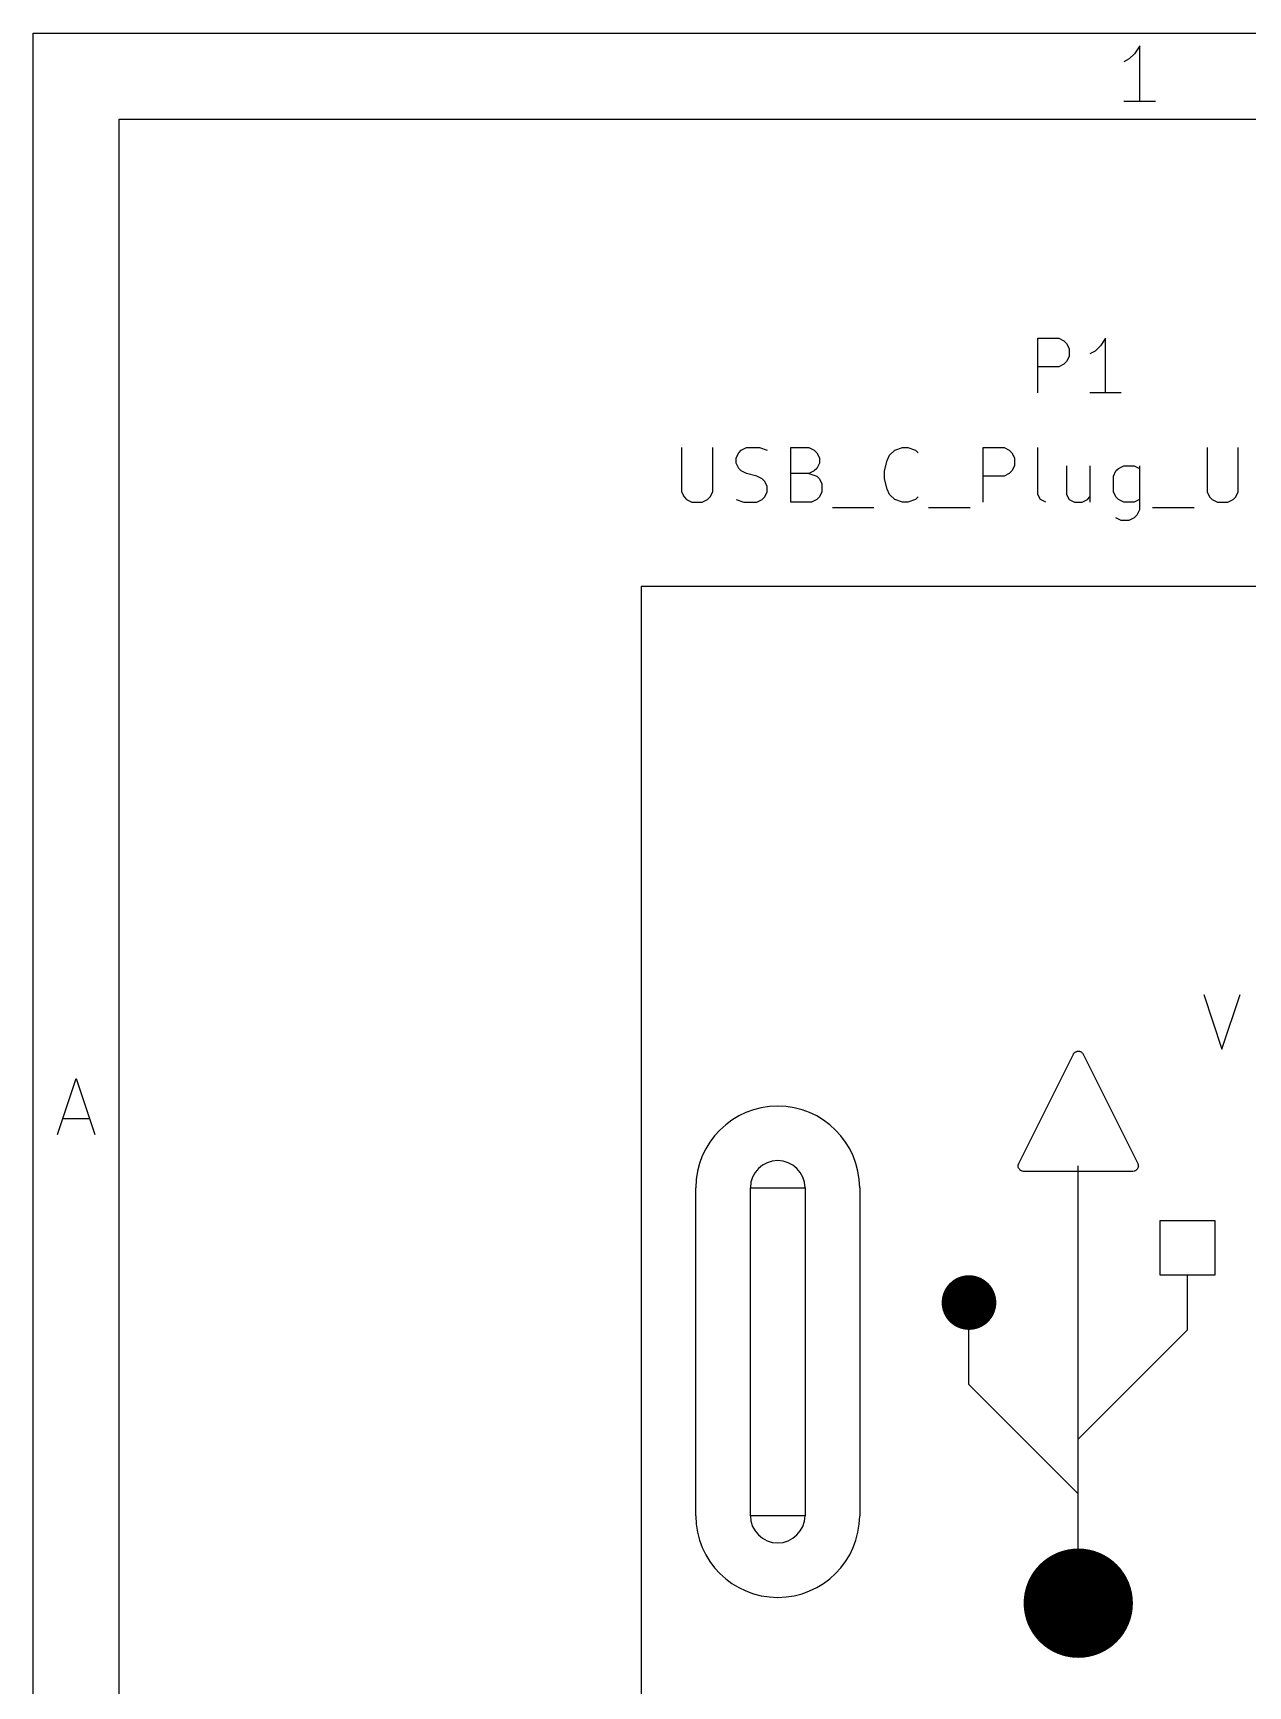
# Model space of a CAD drawing. Header units: inches. Extents: x 0.4 to 16.1, y -11.3 to -0.4.
# Drawn here: x 0.394 to 1.505, y -1.906 to -0.394 of the extents above; entities that cross this region are included whole.
import ezdxf

# ---------------------------------------------------------------- set-up
doc = ezdxf.new("R2010")
doc.units = ezdxf.units.IN
doc.header["$MEASUREMENT"] = 0
for name, color, linetype in [('GREENSIXTYFIVE', 129, 'CONTINUOUS'), ('RED', 14, 'CONTINUOUS'), ('WHITE', 250, 'CONTINUOUS')]:
    doc.layers.add(name, color=color, linetype=linetype)

msp = doc.modelspace()

# ---------------------------------------------------------------- linework, layer by layer
at = {"layer": 'GREENSIXTYFIVE', "linetype": 'CONTINUOUS'}
for p, q in [((1.3131, -0.7228), (1.3131, -0.6728)), ((1.3131, -0.6728), (1.3321, -0.6728)), ((1.3131, -0.7228), (1.3131, -0.6728)), ((1.3131, -0.6728), (1.3321, -0.6728)), ((1.3321, -0.6728), (1.3369, -0.6752)), ((1.3321, -0.6728), (1.3369, -0.6752)), ((1.3369, -0.6752), (1.3393, -0.6776)), ((1.3369, -0.6752), (1.3393, -0.6776)), ((1.3393, -0.6776), (1.3417, -0.6823)), ((1.3393, -0.6776), (1.3417, -0.6823)), ((1.3702, -0.6799), (1.3655, -0.6847)), ((1.3702, -0.6799), (1.3655, -0.6847)), ((1.375, -0.6728), (1.3702, -0.6799)), ((1.375, -0.6728), (1.3702, -0.6799)), ((1.375, -0.7228), (1.375, -0.6728)), ((1.375, -0.7228), (1.375, -0.6728)), ((1.3393, -0.6942), (1.3369, -0.6966)), ((1.3393, -0.6942), (1.3369, -0.6966)), ((1.3417, -0.6895), (1.3393, -0.6942)), ((1.3417, -0.6895), (1.3393, -0.6942)), ((1.3417, -0.6823), (1.3417, -0.6895)), ((1.3417, -0.6823), (1.3417, -0.6895)), ((1.3655, -0.6847), (1.3607, -0.6871)), ((1.3655, -0.6847), (1.3607, -0.6871)), ((1.3321, -0.699), (1.3131, -0.699)), ((1.3321, -0.699), (1.3131, -0.699)), ((1.3369, -0.6966), (1.3321, -0.699)), ((1.3369, -0.6966), (1.3321, -0.699)), ((1.3893, -0.7228), (1.3607, -0.7228)), ((1.3893, -0.7228), (1.3607, -0.7228)), ((0.9869, -0.7728), (0.9869, -0.8133)), ((0.9869, -0.7728), (0.9869, -0.8133)), ((1.0155, -0.8133), (1.0155, -0.7728)), ((1.0155, -0.8133), (1.0155, -0.7728)), ((1.0369, -0.7823), (1.0393, -0.7776)), ((1.0369, -0.7823), (1.0393, -0.7776)), ((1.0369, -0.7871), (1.0369, -0.7823)), ((1.0369, -0.7871), (1.0369, -0.7823)), ((1.0393, -0.7776), (1.0417, -0.7752)), ((1.0393, -0.7776), (1.0417, -0.7752)), ((1.0417, -0.7752), (1.0464, -0.7728)), ((1.0417, -0.7752), (1.0464, -0.7728)), ((1.0464, -0.7728), (1.0583, -0.7728)), ((1.0464, -0.7728), (1.0583, -0.7728)), ((1.0583, -0.7728), (1.0655, -0.7752)), ((1.0583, -0.7728), (1.0655, -0.7752)), ((1.0869, -0.8228), (1.0869, -0.7728)), ((1.0869, -0.7728), (1.1036, -0.7728)), ((1.0869, -0.8228), (1.0869, -0.7728)), ((1.0869, -0.7728), (1.1036, -0.7728)), ((1.1036, -0.7728), (1.1083, -0.7752)), ((1.1036, -0.7728), (1.1083, -0.7752)), ((1.1083, -0.7752), (1.1107, -0.7776)), ((1.1083, -0.7752), (1.1107, -0.7776)), ((1.1107, -0.7776), (1.1131, -0.7823)), ((1.1107, -0.7776), (1.1131, -0.7823)), ((1.1131, -0.7823), (1.1131, -0.7871)), ((1.1131, -0.7823), (1.1131, -0.7871)), ((1.1726, -0.7942), (1.175, -0.7847)), ((1.1726, -0.7942), (1.175, -0.7847)), ((1.175, -0.7847), (1.1774, -0.7799)), ((1.175, -0.7847), (1.1774, -0.7799)), ((1.1774, -0.7799), (1.1821, -0.7752)), ((1.1774, -0.7799), (1.1821, -0.7752)), ((1.1821, -0.7752), (1.1893, -0.7728)), ((1.1821, -0.7752), (1.1893, -0.7728)), ((1.1893, -0.7728), (1.194, -0.7728)), ((1.1893, -0.7728), (1.194, -0.7728)), ((1.194, -0.7728), (1.2012, -0.7752)), ((1.194, -0.7728), (1.2012, -0.7752)), ((1.2012, -0.7752), (1.2036, -0.7776)), ((1.2012, -0.7752), (1.2036, -0.7776)), ((1.2631, -0.8228), (1.2631, -0.7728)), ((1.2631, -0.7728), (1.2821, -0.7728)), ((1.2631, -0.8228), (1.2631, -0.7728)), ((1.2631, -0.7728), (1.2821, -0.7728)), ((1.2821, -0.7728), (1.2869, -0.7752)), ((1.2821, -0.7728), (1.2869, -0.7752)), ((1.2869, -0.7752), (1.2893, -0.7776)), ((1.2869, -0.7752), (1.2893, -0.7776)), ((1.2893, -0.7776), (1.2917, -0.7823)), ((1.2893, -0.7776), (1.2917, -0.7823)), ((1.2917, -0.7823), (1.2917, -0.7895)), ((1.2917, -0.7823), (1.2917, -0.7895)), ((1.3131, -0.8157), (1.3131, -0.7728)), ((1.3131, -0.8157), (1.3131, -0.7728)), ((1.4679, -0.7728), (1.4679, -0.8133)), ((1.4679, -0.7728), (1.4679, -0.8133)), ((1.4964, -0.8133), (1.4964, -0.7728)), ((1.4964, -0.8133), (1.4964, -0.7728)), ((1.0393, -0.7919), (1.0369, -0.7871)), ((1.0393, -0.7919), (1.0369, -0.7871)), ((1.0417, -0.7942), (1.0393, -0.7919)), ((1.0417, -0.7942), (1.0393, -0.7919)), ((1.0464, -0.7966), (1.0417, -0.7942)), ((1.0464, -0.7966), (1.0417, -0.7942)), ((1.056, -0.799), (1.0464, -0.7966)), ((1.056, -0.799), (1.0464, -0.7966)), ((1.0607, -0.8014), (1.056, -0.799)), ((1.0607, -0.8014), (1.056, -0.799)), ((1.1036, -0.7966), (1.0869, -0.7966)), ((1.1036, -0.7966), (1.0869, -0.7966)), ((1.1083, -0.7942), (1.1036, -0.7966)), ((1.1083, -0.7942), (1.1036, -0.7966)), ((1.1036, -0.7966), (1.1107, -0.799)), ((1.1036, -0.7966), (1.1107, -0.799)), ((1.1107, -0.7919), (1.1083, -0.7942)), ((1.1107, -0.7919), (1.1083, -0.7942)), ((1.1131, -0.7871), (1.1107, -0.7919)), ((1.1131, -0.7871), (1.1107, -0.7919)), ((1.1107, -0.799), (1.1131, -0.8014)), ((1.1107, -0.799), (1.1131, -0.8014)), ((1.1726, -0.8014), (1.1726, -0.7942)), ((1.1726, -0.8014), (1.1726, -0.7942)), ((1.2821, -0.799), (1.2631, -0.799)), ((1.2821, -0.799), (1.2631, -0.799)), ((1.2869, -0.7966), (1.2821, -0.799)), ((1.2869, -0.7966), (1.2821, -0.799)), ((1.2893, -0.7942), (1.2869, -0.7966)), ((1.2893, -0.7942), (1.2869, -0.7966)), ((1.2917, -0.7895), (1.2893, -0.7942)), ((1.2917, -0.7895), (1.2893, -0.7942)), ((1.3393, -0.7895), (1.3393, -0.8157)), ((1.3393, -0.7895), (1.3393, -0.8157)), ((1.3607, -0.7895), (1.3607, -0.8228)), ((1.3607, -0.7895), (1.3607, -0.8228)), ((1.3821, -0.799), (1.3845, -0.7942)), ((1.3821, -0.799), (1.3845, -0.7942)), ((1.3821, -0.8133), (1.3821, -0.799)), ((1.3821, -0.8133), (1.3821, -0.799)), ((1.3845, -0.7942), (1.3869, -0.7919)), ((1.3845, -0.7942), (1.3869, -0.7919)), ((1.3869, -0.7919), (1.3917, -0.7895)), ((1.3869, -0.7919), (1.3917, -0.7895)), ((1.3917, -0.7895), (1.4012, -0.7895)), ((1.3917, -0.7895), (1.4012, -0.7895)), ((1.4012, -0.7895), (1.4059, -0.7919)), ((1.4012, -0.7895), (1.4059, -0.7919)), ((1.4059, -0.7895), (1.4059, -0.8299)), ((1.4059, -0.7895), (1.4059, -0.8299)), ((0.9869, -0.8133), (0.9893, -0.818)), ((0.9869, -0.8133), (0.9893, -0.818)), ((1.0131, -0.818), (1.0155, -0.8133)), ((1.0131, -0.818), (1.0155, -0.8133)), ((1.0631, -0.8038), (1.0607, -0.8014)), ((1.0631, -0.8038), (1.0607, -0.8014)), ((1.0655, -0.8085), (1.0631, -0.8038)), ((1.0655, -0.8085), (1.0631, -0.8038)), ((1.0631, -0.818), (1.0655, -0.8133)), ((1.0631, -0.818), (1.0655, -0.8133)), ((1.0655, -0.8133), (1.0655, -0.8085)), ((1.0655, -0.8133), (1.0655, -0.8085)), ((1.1131, -0.8014), (1.1155, -0.8061)), ((1.1131, -0.8014), (1.1155, -0.8061)), ((1.1155, -0.8133), (1.1131, -0.818)), ((1.1155, -0.8133), (1.1131, -0.818)), ((1.1155, -0.8061), (1.1155, -0.8133)), ((1.1155, -0.8061), (1.1155, -0.8133)), ((1.175, -0.8109), (1.1726, -0.8014)), ((1.175, -0.8109), (1.1726, -0.8014)), ((1.1774, -0.8157), (1.175, -0.8109)), ((1.1774, -0.8157), (1.175, -0.8109)), ((1.1821, -0.8204), (1.1774, -0.8157)), ((1.1821, -0.8204), (1.1774, -0.8157)), ((1.3155, -0.8204), (1.3131, -0.8157)), ((1.3155, -0.8204), (1.3131, -0.8157)), ((1.3393, -0.8157), (1.3417, -0.8204)), ((1.3393, -0.8157), (1.3417, -0.8204)), ((1.3845, -0.818), (1.3821, -0.8133)), ((1.3845, -0.818), (1.3821, -0.8133)), ((1.4679, -0.8133), (1.4702, -0.818)), ((1.4679, -0.8133), (1.4702, -0.818)), ((1.494, -0.818), (1.4964, -0.8133)), ((1.494, -0.818), (1.4964, -0.8133)), ((0.9893, -0.818), (0.9917, -0.8204)), ((0.9893, -0.818), (0.9917, -0.8204)), ((0.9917, -0.8204), (0.9964, -0.8228)), ((0.9917, -0.8204), (0.9964, -0.8228)), ((0.9964, -0.8228), (1.006, -0.8228)), ((0.9964, -0.8228), (1.006, -0.8228)), ((1.006, -0.8228), (1.0107, -0.8204)), ((1.006, -0.8228), (1.0107, -0.8204)), ((1.0107, -0.8204), (1.0131, -0.818)), ((1.0107, -0.8204), (1.0131, -0.818)), ((1.0369, -0.8204), (1.0441, -0.8228)), ((1.0369, -0.8204), (1.0441, -0.8228)), ((1.0441, -0.8228), (1.056, -0.8228)), ((1.0441, -0.8228), (1.056, -0.8228)), ((1.056, -0.8228), (1.0607, -0.8204)), ((1.056, -0.8228), (1.0607, -0.8204)), ((1.0607, -0.8204), (1.0631, -0.818)), ((1.0607, -0.8204), (1.0631, -0.818)), ((1.106, -0.8228), (1.0869, -0.8228)), ((1.106, -0.8228), (1.0869, -0.8228)), ((1.1107, -0.8204), (1.106, -0.8228)), ((1.1107, -0.8204), (1.106, -0.8228)), ((1.1131, -0.818), (1.1107, -0.8204)), ((1.1131, -0.818), (1.1107, -0.8204)), ((1.125, -0.8276), (1.1631, -0.8276)), ((1.125, -0.8276), (1.1631, -0.8276)), ((1.1893, -0.8228), (1.1821, -0.8204)), ((1.1893, -0.8228), (1.1821, -0.8204)), ((1.194, -0.8228), (1.1893, -0.8228)), ((1.194, -0.8228), (1.1893, -0.8228)), ((1.2012, -0.8204), (1.194, -0.8228)), ((1.2012, -0.8204), (1.194, -0.8228)), ((1.2036, -0.818), (1.2012, -0.8204)), ((1.2036, -0.818), (1.2012, -0.8204)), ((1.2131, -0.8276), (1.2512, -0.8276)), ((1.2131, -0.8276), (1.2512, -0.8276)), ((1.3202, -0.8228), (1.3155, -0.8204)), ((1.3202, -0.8228), (1.3155, -0.8204)), ((1.3417, -0.8204), (1.3464, -0.8228)), ((1.3417, -0.8204), (1.3464, -0.8228)), ((1.3464, -0.8228), (1.3536, -0.8228)), ((1.3464, -0.8228), (1.3536, -0.8228)), ((1.3536, -0.8228), (1.3583, -0.8204)), ((1.3536, -0.8228), (1.3583, -0.8204)), ((1.3583, -0.8204), (1.3607, -0.818)), ((1.3583, -0.8204), (1.3607, -0.818)), ((1.3869, -0.8204), (1.3845, -0.818)), ((1.3869, -0.8204), (1.3845, -0.818)), ((1.3917, -0.8228), (1.3869, -0.8204)), ((1.3917, -0.8228), (1.3869, -0.8204)), ((1.4012, -0.8228), (1.3917, -0.8228)), ((1.4012, -0.8228), (1.3917, -0.8228)), ((1.4059, -0.8204), (1.4012, -0.8228)), ((1.4059, -0.8204), (1.4012, -0.8228)), ((1.4059, -0.8299), (1.4036, -0.8347)), ((1.4059, -0.8299), (1.4036, -0.8347)), ((1.4179, -0.8276), (1.4559, -0.8276)), ((1.4179, -0.8276), (1.4559, -0.8276)), ((1.4702, -0.818), (1.4726, -0.8204)), ((1.4702, -0.818), (1.4726, -0.8204)), ((1.4726, -0.8204), (1.4774, -0.8228)), ((1.4726, -0.8204), (1.4774, -0.8228)), ((1.4774, -0.8228), (1.4869, -0.8228)), ((1.4774, -0.8228), (1.4869, -0.8228)), ((1.4869, -0.8228), (1.4917, -0.8204)), ((1.4869, -0.8228), (1.4917, -0.8204)), ((1.4917, -0.8204), (1.494, -0.818)), ((1.4917, -0.8204), (1.494, -0.818)), ((1.3893, -0.8395), (1.3845, -0.8371)), ((1.3893, -0.8395), (1.3845, -0.8371)), ((1.3964, -0.8395), (1.3893, -0.8395)), ((1.3964, -0.8395), (1.3893, -0.8395)), ((1.4012, -0.8371), (1.3964, -0.8395)), ((1.4012, -0.8371), (1.3964, -0.8395)), ((1.4036, -0.8347), (1.4012, -0.8371)), ((1.4036, -0.8347), (1.4012, -0.8371)), ((1.4648, -1.2731), (1.4814, -1.3231)), ((1.4648, -1.2731), (1.4814, -1.3231)), ((1.4814, -1.3231), (1.4981, -1.2731)), ((1.4814, -1.3231), (1.4981, -1.2731))]:
    msp.add_line(p, q, dxfattribs=at)
at = {"layer": 'RED', "linetype": 'CONTINUOUS'}
for p, q in [((0.3937, -0.3937), (16.1413, -0.3937)), ((0.3937, -11.2993), (0.3937, -0.3937)), ((1.4062, -0.4053), (1.4013, -0.4126)), ((1.4062, -0.4564), (1.4062, -0.4053)), ((1.3965, -0.4174), (1.3916, -0.4199)), ((1.4013, -0.4126), (1.3965, -0.4174)), ((1.4208, -0.4564), (1.3916, -0.4564)), ((0.4724, -0.4724), (16.0626, -0.4724)), ((0.4724, -11.2206), (0.4724, -0.4724)), ((0.95, -0.9), (0.95, -2.3)), ((1.75, -0.9), (0.95, -0.9)), ((1.2955, -1.4278), (1.3455, -1.3278)), ((1.3455, -1.3278), (1.3456, -1.3276)), ((1.3456, -1.3276), (1.3457, -1.3275)), ((1.3457, -1.3274), (1.346, -1.3269)), ((1.3457, -1.3275), (1.3457, -1.3274)), ((1.346, -1.3269), (1.3465, -1.3265)), ((1.3465, -1.3265), (1.3469, -1.326)), ((1.3469, -1.326), (1.3473, -1.3259)), ((1.3473, -1.3259), (1.3475, -1.3257)), ((1.3475, -1.3257), (1.3481, -1.3255)), ((1.3481, -1.3255), (1.3487, -1.3252)), ((1.3487, -1.3252), (1.349, -1.3251)), ((1.349, -1.3251), (1.3494, -1.325)), ((1.3494, -1.325), (1.35, -1.3251)), ((1.35, -1.3251), (1.3506, -1.325)), ((1.3506, -1.325), (1.351, -1.3251)), ((1.351, -1.3251), (1.3513, -1.3252)), ((1.3513, -1.3252), (1.3519, -1.3254)), ((1.3519, -1.3254), (1.3525, -1.3257)), ((1.3525, -1.3257), (1.3528, -1.3259)), ((1.3528, -1.3259), (1.3531, -1.3261)), ((1.3531, -1.3261), (1.3535, -1.3265)), ((1.3535, -1.3265), (1.354, -1.3269)), ((1.354, -1.3269), (1.3543, -1.3274)), ((1.3543, -1.3274), (1.3543, -1.3275)), ((1.3543, -1.3275), (1.3544, -1.3276)), ((1.3544, -1.3276), (1.3545, -1.3278)), ((1.3545, -1.3278), (1.4045, -1.4278)), ((0.416, -1.4013), (0.4331, -1.3501)), ((0.4331, -1.3501), (0.4501, -1.4013)), ((0.4209, -1.3867), (0.4453, -1.3867)), ((1.295, -1.4306), (1.2951, -1.4298)), ((1.2951, -1.4308), (1.295, -1.4306)), ((1.2951, -1.429), (1.2952, -1.4289)), ((1.2951, -1.4298), (1.2951, -1.429)), ((1.2951, -1.431), (1.2951, -1.4308)), ((1.2954, -1.4317), (1.2951, -1.431)), ((1.2952, -1.4287), (1.2955, -1.4278)), ((1.2952, -1.4289), (1.2952, -1.4287)), ((1.2957, -1.4325), (1.2954, -1.4317)), ((1.2958, -1.4326), (1.2957, -1.4325)), ((1.2958, -1.4328), (1.2958, -1.4326)), ((1.2964, -1.4333), (1.2958, -1.4328)), ((1.2969, -1.434), (1.2964, -1.4333)), ((1.2971, -1.434), (1.2969, -1.434)), ((1.2972, -1.4342), (1.2971, -1.434)), ((1.298, -1.4345), (1.2972, -1.4342)), ((1.2987, -1.4348), (1.298, -1.4345)), ((1.2989, -1.4348), (1.2987, -1.4348)), ((1.299, -1.4349), (1.2989, -1.4348)), ((1.3, -1.435), (1.299, -1.4349)), ((1.4, -1.435), (1.3, -1.435)), ((1.35, -1.83), (1.35, -1.43)), ((1.401, -1.4349), (1.4, -1.435)), ((1.4011, -1.4348), (1.401, -1.4349)), ((1.4013, -1.4348), (1.4011, -1.4348)), ((1.402, -1.4345), (1.4013, -1.4348)), ((1.4028, -1.4342), (1.402, -1.4345)), ((1.4029, -1.434), (1.4028, -1.4342)), ((1.4031, -1.4339), (1.4029, -1.434)), ((1.4036, -1.4333), (1.4031, -1.4339)), ((1.4042, -1.4328), (1.4036, -1.4333)), ((1.4043, -1.4325), (1.4042, -1.4326)), ((1.4042, -1.4326), (1.4042, -1.4328)), ((1.4046, -1.4317), (1.4043, -1.4325)), ((1.4045, -1.4278), (1.4048, -1.4287)), ((1.4049, -1.431), (1.4046, -1.4317)), ((1.4048, -1.4287), (1.4048, -1.4289)), ((1.4048, -1.4289), (1.4049, -1.429)), ((1.4049, -1.429), (1.4049, -1.4298)), ((1.4049, -1.4298), (1.405, -1.4306)), ((1.405, -1.4306), (1.4049, -1.4308)), ((1.4049, -1.4308), (1.4049, -1.431)), ((1, -1.75), (1, -1.45)), ((1.05, -1.75), (1.05, -1.45)), ((1.05, -1.45), (1.1, -1.45)), ((1.1, -1.45), (1.1, -1.75)), ((1.15, -1.45), (1.15, -1.75)), ((1.425, -1.53), (1.425, -1.48)), ((1.425, -1.48), (1.475, -1.48)), ((1.475, -1.48), (1.475, -1.53)), ((1.475, -1.53), (1.425, -1.53)), ((1.45, -1.58), (1.45, -1.53)), ((1.25, -1.63), (1.25, -1.58)), ((1.35, -1.68), (1.45, -1.58)), ((1.35, -1.73), (1.25, -1.63)), ((1.1, -1.75), (1.05, -1.75))]:
    msp.add_line(p, q, dxfattribs=at)
at = {"layer": 'RED'}
for points, const_width in [([(1.2375, -1.555, 1), (1.2625, -1.555, 1)], 0.025), ([(1.325, -1.83, 1), (1.375, -1.83, 1)], 0.05)]:
    msp.add_lwpolyline(points, format="xyb", close=True, dxfattribs=dict(at, const_width=const_width))
for centre, radius, start, end in [((1.075, -1.4503), 0.075, 0.2502, 179.7498), ((1.075, -1.4501), 0.025, 0.2441, 179.7559), ((1.075, -1.4501), 0.025, 0.2441, 179.7559), ((1.075, -1.7497), 0.075, -179.7498, -0.2502), ((1.075, -1.7499), 0.025, -179.7559, -0.2441), ((1.075, -1.7499), 0.025, -179.7559, -0.2441)]:
    msp.add_arc(centre, radius, start, end, dxfattribs=at)
at = {"layer": 'WHITE', "linetype": 'CONTINUOUS'}
for p, q in [((0.95, -0.9), (0.95, -2.3)), ((1.75, -0.9), (0.95, -0.9))]:
    msp.add_line(p, q, dxfattribs=at)

doc.saveas('drawing.dxf')
